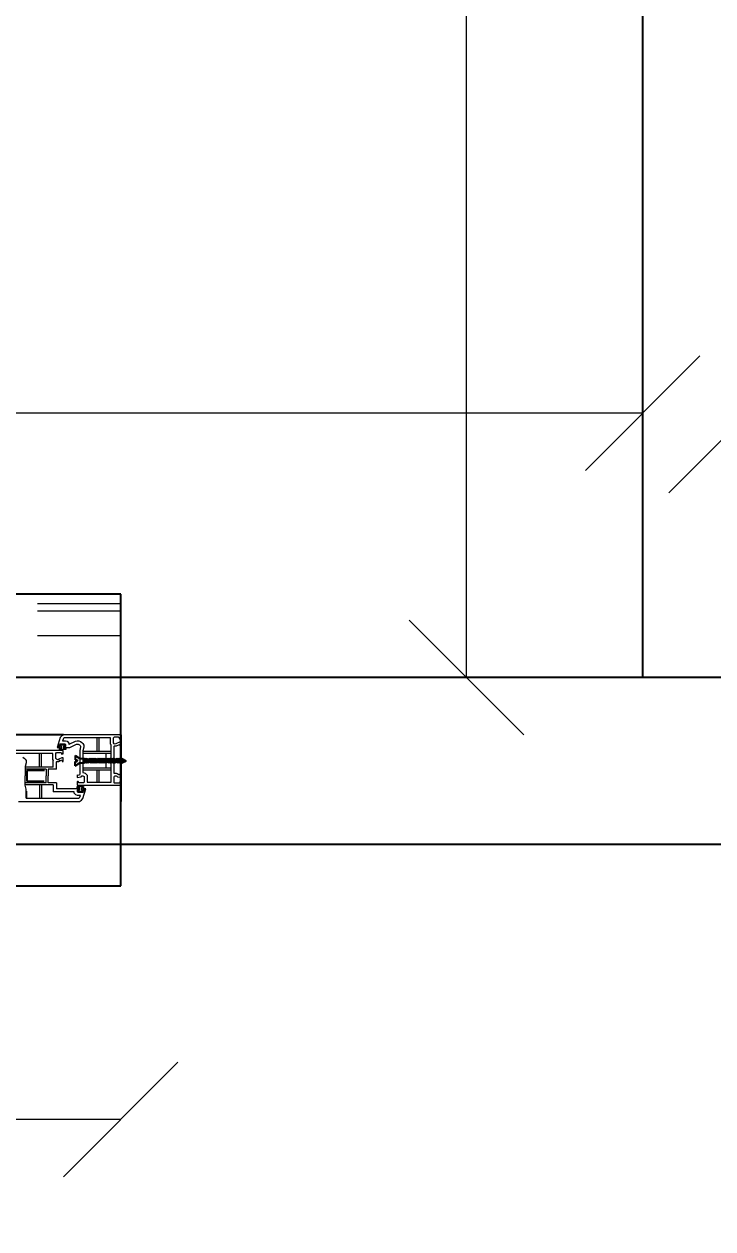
# Model space of a CAD drawing. Header units: metres. Extents: x -355 to 973, y -73 to 238.
# Drawn here: x 721.179 to 722.006, y 160.698 to 162.144 of the extents above; entities that cross this region are included whole.
import ezdxf

# ---------------------------------------------------------------- set-up
doc = ezdxf.new("R2010")
doc.units = ezdxf.units.M
doc.header["$LTSCALE"] = 3
doc.header["$MEASUREMENT"] = 0
doc.linetypes.add('202$0$HIDDEN', pattern=[0.375, 0.25, -0.125])
doc.linetypes.add('DASHED2', pattern=[0.375, 0.25, -0.125])
doc.layers.add('01B', color=10, linetype='Continuous')
doc.layers.add('5', color=2, linetype='Continuous')
doc.layers.add('05', color=21, linetype='Continuous', lineweight=5)
doc.layers.add('15', color=63, linetype='DASHED2', lineweight=15)
doc.styles.get("Standard").update_dxf_attribs({"font": 'arial.ttf'})
doc.dimstyles.new('ahmad', dxfattribs={"dimtxt": 0.2, "dimasz": 0.1375, "dimexe": 0, "dimexo": 0.0625, "dimgap": 0.09, "dimtad": 0, "dimzin": 0, "dimdsep": 46, "dimtxsty": 'Standard', "dimblk": 'OBLIQUE', "dimcen": 0.09, "dimclrd": 245, "dimclrt": 61, "dimadec": 0, "dimazin": 0, "dimtfac": 1, "dimtofl": 0, "dimtmove": 0, "dimatfit": 3, "dimldrblk": 'OBLIQUE', "dimfxl": 0, "dimfxlon": 1, "dimtolj": 1, "dimtzin": 0, "dimlwd": 13, "dimarcsym": 0})

# ---------------------------------------------------------------- blocks, each defined once
blk = doc.blocks.new('ddd')
at = {"layer": '01B', "color": 32}
for p, q in [((1657.2637, 1004.0293), (1657.2637, 1004.0793)), ((1657.2637, 1003.7293), (1657.2637, 1004.0293))]:
    blk.add_line(p, q, dxfattribs=at)
at = {"layer": '01B', "color": 143}
for p, q in [((1657.1951, 1003.9104), (1655.8322, 1003.9104)), ((1657.2637, 1003.9104), (1657.2637, 1003.8499)), ((1657.2637, 1003.9104), (1657.2637, 1003.8304)), ((1657.2091, 1003.8855), (1657.2091, 1003.8803)), ((1657.2091, 1003.8855), (1657.2144, 1003.8819)), ((1657.2091, 1003.8803), (1657.2112, 1003.8803)), ((1657.2091, 1003.8732), (1657.2091, 1003.8784)), ((1657.2091, 1003.8784), (1657.2112, 1003.8784)), ((1657.2112, 1003.8803), (1657.2112, 1003.8793)), ((1657.2112, 1003.8784), (1657.2112, 1003.8793)), ((1657.2144, 1003.8819), (1657.2202, 1003.8819)), ((1657.2202, 1003.8819), (1657.2202, 1003.8793)), ((1657.2202, 1003.8819), (1657.2223, 1003.8793)), ((1657.2202, 1003.8768), (1657.2202, 1003.8793)), ((1657.2202, 1003.8768), (1657.2223, 1003.8793)), ((1657.2214, 1003.8819), (1657.2207, 1003.8813)), ((1657.2214, 1003.8819), (1657.2235, 1003.8793)), ((1657.2214, 1003.8768), (1657.2235, 1003.8793)), ((1657.2227, 1003.8819), (1657.2219, 1003.8813)), ((1657.2227, 1003.8819), (1657.2248, 1003.8793)), ((1657.2227, 1003.8768), (1657.2248, 1003.8793)), ((1657.2239, 1003.8819), (1657.2232, 1003.8813)), ((1657.2239, 1003.8819), (1657.226, 1003.8793)), ((1657.2239, 1003.8768), (1657.226, 1003.8793)), ((1657.2251, 1003.8819), (1657.2244, 1003.8813)), ((1657.2251, 1003.8819), (1657.2273, 1003.8793)), ((1657.2251, 1003.8768), (1657.2273, 1003.8793)), ((1657.2264, 1003.8819), (1657.2257, 1003.8813)), ((1657.2264, 1003.8819), (1657.2285, 1003.8793)), ((1657.2264, 1003.8768), (1657.2285, 1003.8793)), ((1657.2276, 1003.8819), (1657.2269, 1003.8813)), ((1657.2276, 1003.8819), (1657.2298, 1003.8793)), ((1657.2276, 1003.8768), (1657.2298, 1003.8793)), ((1657.2289, 1003.8819), (1657.2282, 1003.8813)), ((1657.2289, 1003.8819), (1657.231, 1003.8793)), ((1657.2289, 1003.8768), (1657.231, 1003.8793)), ((1657.2301, 1003.8819), (1657.2294, 1003.8813)), ((1657.2301, 1003.8819), (1657.2323, 1003.8793)), ((1657.2301, 1003.8768), (1657.2323, 1003.8793)), ((1657.2314, 1003.8819), (1657.2306, 1003.8813)), ((1657.2314, 1003.8819), (1657.2335, 1003.8793)), ((1657.2314, 1003.8768), (1657.2335, 1003.8793)), ((1657.2326, 1003.8819), (1657.2319, 1003.8813)), ((1657.2326, 1003.8819), (1657.2347, 1003.8793)), ((1657.2326, 1003.8768), (1657.2347, 1003.8793)), ((1657.2339, 1003.8819), (1657.2331, 1003.8813)), ((1657.2339, 1003.8819), (1657.236, 1003.8793)), ((1657.2339, 1003.8768), (1657.236, 1003.8793)), ((1657.2351, 1003.8819), (1657.2344, 1003.8813)), ((1657.2351, 1003.8819), (1657.2372, 1003.8793)), ((1657.2351, 1003.8768), (1657.2372, 1003.8793)), ((1657.2364, 1003.8819), (1657.2356, 1003.8813)), ((1657.2364, 1003.8819), (1657.2385, 1003.8793)), ((1657.2364, 1003.8768), (1657.2385, 1003.8793)), ((1657.2376, 1003.8819), (1657.2369, 1003.8813)), ((1657.2376, 1003.8819), (1657.2397, 1003.8793)), ((1657.2376, 1003.8768), (1657.2397, 1003.8793)), ((1657.2388, 1003.8819), (1657.2381, 1003.8813)), ((1657.2388, 1003.8819), (1657.241, 1003.8793)), ((1657.2388, 1003.8768), (1657.241, 1003.8793)), ((1657.2401, 1003.8819), (1657.2394, 1003.8813)), ((1657.2401, 1003.8819), (1657.2422, 1003.8793)), ((1657.2401, 1003.8768), (1657.2422, 1003.8793)), ((1657.2413, 1003.8819), (1657.2406, 1003.8813)), ((1657.2413, 1003.8819), (1657.2435, 1003.8793)), ((1657.2413, 1003.8768), (1657.2435, 1003.8793)), ((1657.2426, 1003.8819), (1657.2419, 1003.8813)), ((1657.2426, 1003.8819), (1657.2447, 1003.8793)), ((1657.2426, 1003.8768), (1657.2447, 1003.8793)), ((1657.2438, 1003.8819), (1657.2431, 1003.8813)), ((1657.2438, 1003.8819), (1657.246, 1003.8793)), ((1657.2438, 1003.8768), (1657.246, 1003.8793)), ((1657.2451, 1003.8819), (1657.2443, 1003.8813)), ((1657.2451, 1003.8819), (1657.2472, 1003.8793)), ((1657.2451, 1003.8768), (1657.2472, 1003.8793)), ((1657.2463, 1003.8819), (1657.2456, 1003.8813)), ((1657.2463, 1003.8819), (1657.2484, 1003.8793)), ((1657.2463, 1003.8768), (1657.2484, 1003.8793)), ((1657.2476, 1003.8819), (1657.2468, 1003.8813)), ((1657.2476, 1003.8819), (1657.2497, 1003.8793)), ((1657.2476, 1003.8768), (1657.2497, 1003.8793)), ((1657.2488, 1003.8819), (1657.2481, 1003.8813)), ((1657.2488, 1003.8819), (1657.2509, 1003.8793)), ((1657.2488, 1003.8768), (1657.2509, 1003.8793)), ((1657.2501, 1003.8819), (1657.2493, 1003.8813)), ((1657.2501, 1003.8819), (1657.2522, 1003.8793)), ((1657.2501, 1003.8768), (1657.2522, 1003.8793)), ((1657.2513, 1003.8819), (1657.2506, 1003.8813)), ((1657.2513, 1003.8819), (1657.2534, 1003.8793)), ((1657.2513, 1003.8768), (1657.2534, 1003.8793)), ((1657.2525, 1003.8819), (1657.2518, 1003.8813)), ((1657.2525, 1003.8819), (1657.2547, 1003.8793)), ((1657.2525, 1003.8768), (1657.2547, 1003.8793)), ((1657.2538, 1003.8819), (1657.2531, 1003.8813)), ((1657.2538, 1003.8819), (1657.2559, 1003.8793)), ((1657.2538, 1003.8768), (1657.2559, 1003.8793)), ((1657.255, 1003.8819), (1657.2543, 1003.8813)), ((1657.255, 1003.8819), (1657.2572, 1003.8793)), ((1657.255, 1003.8768), (1657.2572, 1003.8793)), ((1657.2563, 1003.8819), (1657.2556, 1003.8813)), ((1657.2563, 1003.8819), (1657.2584, 1003.8793)), ((1657.2563, 1003.8768), (1657.2584, 1003.8793)), ((1657.2575, 1003.8819), (1657.2568, 1003.8813)), ((1657.2575, 1003.8819), (1657.2597, 1003.8793)), ((1657.2575, 1003.8768), (1657.2597, 1003.8793)), ((1657.2588, 1003.8819), (1657.258, 1003.8813)), ((1657.2588, 1003.8819), (1657.2609, 1003.8793)), ((1657.2588, 1003.8768), (1657.2609, 1003.8793)), ((1657.26, 1003.8819), (1657.2593, 1003.8813)), ((1657.26, 1003.8819), (1657.2622, 1003.8793)), ((1657.26, 1003.8768), (1657.2622, 1003.8793)), ((1657.2613, 1003.8819), (1657.2605, 1003.8813)), ((1657.2613, 1003.8819), (1657.2634, 1003.8793)), ((1657.2613, 1003.8768), (1657.2634, 1003.8793)), ((1657.2625, 1003.8819), (1657.2618, 1003.8813)), ((1657.2625, 1003.8819), (1657.2646, 1003.8793)), ((1657.2625, 1003.8768), (1657.2646, 1003.8793)), ((1657.2638, 1003.8819), (1657.263, 1003.8813)), ((1657.2638, 1003.8819), (1657.2659, 1003.8793)), ((1657.2638, 1003.8768), (1657.2659, 1003.8793)), ((1657.265, 1003.8819), (1657.2643, 1003.8813)), ((1657.265, 1003.8819), (1657.2671, 1003.8793)), ((1657.265, 1003.8819), (1657.2704, 1003.8793)), ((1657.265, 1003.8768), (1657.2671, 1003.8793)), ((1657.265, 1003.8768), (1657.2704, 1003.8793)), ((1657.1721, 1003.8676), (1657.151, 1003.8676)), ((1657.151, 1003.8676), (1657.151, 1003.8546)), ((1657.2091, 1003.8732), (1657.2144, 1003.8768)), ((1657.2144, 1003.8768), (1657.2202, 1003.8768)), ((1657.2214, 1003.8768), (1657.2207, 1003.8774)), ((1657.2227, 1003.8768), (1657.2219, 1003.8774)), ((1657.2239, 1003.8768), (1657.2232, 1003.8774)), ((1657.2251, 1003.8768), (1657.2244, 1003.8774)), ((1657.2264, 1003.8768), (1657.2257, 1003.8774)), ((1657.2276, 1003.8768), (1657.2269, 1003.8774)), ((1657.2289, 1003.8768), (1657.2282, 1003.8774)), ((1657.2301, 1003.8768), (1657.2294, 1003.8774)), ((1657.2314, 1003.8768), (1657.2306, 1003.8774)), ((1657.2326, 1003.8768), (1657.2319, 1003.8774)), ((1657.2339, 1003.8768), (1657.2331, 1003.8774)), ((1657.2351, 1003.8768), (1657.2344, 1003.8774)), ((1657.2364, 1003.8768), (1657.2356, 1003.8774)), ((1657.2376, 1003.8768), (1657.2369, 1003.8774)), ((1657.2388, 1003.8768), (1657.2381, 1003.8774)), ((1657.2401, 1003.8768), (1657.2394, 1003.8774)), ((1657.2413, 1003.8768), (1657.2406, 1003.8774)), ((1657.2426, 1003.8768), (1657.2419, 1003.8774)), ((1657.2438, 1003.8768), (1657.2431, 1003.8774)), ((1657.2451, 1003.8768), (1657.2443, 1003.8774)), ((1657.2463, 1003.8768), (1657.2456, 1003.8774)), ((1657.2476, 1003.8768), (1657.2468, 1003.8774)), ((1657.2488, 1003.8768), (1657.2481, 1003.8774)), ((1657.2501, 1003.8768), (1657.2493, 1003.8774)), ((1657.2513, 1003.8768), (1657.2506, 1003.8774)), ((1657.2525, 1003.8768), (1657.2518, 1003.8774)), ((1657.2538, 1003.8768), (1657.2531, 1003.8774)), ((1657.255, 1003.8768), (1657.2543, 1003.8774)), ((1657.2563, 1003.8768), (1657.2556, 1003.8774)), ((1657.2575, 1003.8768), (1657.2568, 1003.8774)), ((1657.2588, 1003.8768), (1657.258, 1003.8774)), ((1657.26, 1003.8768), (1657.2593, 1003.8774)), ((1657.2613, 1003.8768), (1657.2605, 1003.8774)), ((1657.2625, 1003.8768), (1657.2618, 1003.8774)), ((1657.2638, 1003.8768), (1657.263, 1003.8774)), ((1657.265, 1003.8768), (1657.2643, 1003.8774)), ((1657.151, 1003.8546), (1657.1718, 1003.8546)), ((1657.1499, 1003.8427), (1657.1499, 1003.8342))]:
    blk.add_line(p, q, dxfattribs=at)
at = {"layer": '05', "color": 143}
for p, q in [((1657.1924, 1003.9087), (1657.1911, 1003.907)), ((1657.1951, 1003.9104), (1657.1924, 1003.9087)), ((1657.2637, 1003.9104), (1657.1951, 1003.9104)), ((1657.2551, 1003.9067), (1657.2557, 1003.9077)), ((1657.2557, 1003.9077), (1657.2563, 1003.9078)), ((1657.2563, 1003.9078), (1657.2606, 1003.9078)), ((1657.2606, 1003.9078), (1657.2617, 1003.9073)), ((1657.2617, 1003.9073), (1657.2617, 1003.9063)), ((1657.2637, 1003.9064), (1657.2637, 1003.9104)), ((1657.1911, 1003.907), (1657.1872, 1003.8953)), ((1657.1872, 1003.8953), (1657.1911, 1003.8953)), ((1657.1895, 1003.8966), (1657.1902, 1003.8989)), ((1657.1896, 1003.8962), (1657.1895, 1003.8966)), ((1657.1899, 1003.8958), (1657.1896, 1003.8962)), ((1657.1904, 1003.8957), (1657.1899, 1003.8958)), ((1657.19, 1003.8929), (1657.19, 1003.894)), ((1657.1977, 1003.8929), (1657.19, 1003.8929)), ((1657.1902, 1003.8989), (1657.1905, 1003.8993)), ((1657.1911, 1003.8957), (1657.1904, 1003.8957)), ((1657.1905, 1003.8993), (1657.1908, 1003.8995)), ((1657.1908, 1003.8995), (1657.1965, 1003.8995)), ((1657.1911, 1003.8953), (1657.1911, 1003.8957)), ((1657.1945, 1003.9052), (1657.1939, 1003.9033)), ((1657.1939, 1003.9033), (1657.1973, 1003.9033)), ((1657.195, 1003.9058), (1657.1945, 1003.9052)), ((1657.1962, 1003.9066), (1657.195, 1003.9058)), ((1657.196, 1003.8958), (1657.1957, 1003.8955)), ((1657.1957, 1003.8955), (1657.1957, 1003.8953)), ((1657.1957, 1003.8953), (1657.1961, 1003.8951)), ((1657.1974, 1003.8964), (1657.196, 1003.8958)), ((1657.1961, 1003.8951), (1657.2025, 1003.8951)), ((1657.2513, 1003.9066), (1657.1962, 1003.9066)), ((1657.1965, 1003.8995), (1657.197, 1003.8993)), ((1657.197, 1003.8993), (1657.1974, 1003.8989)), ((1657.1973, 1003.9033), (1657.1992, 1003.9026)), ((1657.1974, 1003.8989), (1657.1974, 1003.8964)), ((1657.1977, 1003.8939), (1657.1977, 1003.8929)), ((1657.1992, 1003.9026), (1657.2012, 1003.9005)), ((1657.2012, 1003.9005), (1657.2012, 1003.899)), ((1657.2012, 1003.899), (1657.2017, 1003.899)), ((1657.2017, 1003.899), (1657.2093, 1003.9027)), ((1657.2025, 1003.8951), (1657.2106, 1003.899)), ((1657.2093, 1003.9027), (1657.2113, 1003.9031)), ((1657.2106, 1003.899), (1657.2116, 1003.8993)), ((1657.2113, 1003.9031), (1657.2133, 1003.903)), ((1657.2116, 1003.8993), (1657.2126, 1003.8992)), ((1657.2126, 1003.8992), (1657.2135, 1003.8989)), ((1657.2133, 1003.903), (1657.2152, 1003.9024)), ((1657.2135, 1003.8989), (1657.2143, 1003.8983)), ((1657.2143, 1003.8983), (1657.2149, 1003.8976)), ((1657.2154, 1003.8958), (1657.2144, 1003.8914)), ((1657.2149, 1003.8976), (1657.2154, 1003.8969)), ((1657.2152, 1003.9024), (1657.217, 1003.9011)), ((1657.2154, 1003.8969), (1657.2154, 1003.8958)), ((1657.217, 1003.9011), (1657.218, 1003.8999)), ((1657.218, 1003.8999), (1657.2192, 1003.898)), ((1657.2192, 1003.8954), (1657.2182, 1003.891)), ((1657.2192, 1003.898), (1657.2192, 1003.8954)), ((1657.2352, 1003.8904), (1657.2352, 1003.9066)), ((1657.2377, 1003.8904), (1657.2377, 1003.9066)), ((1657.2513, 1003.8993), (1657.2513, 1003.9066)), ((1657.2521, 1003.8982), (1657.2513, 1003.8993)), ((1657.252, 1003.8979), (1657.2521, 1003.8982)), ((1657.252, 1003.8755), (1657.252, 1003.8979)), ((1657.2551, 1003.9006), (1657.2551, 1003.9067)), ((1657.2558, 1003.8997), (1657.2551, 1003.9006)), ((1657.2571, 1003.8991), (1657.2558, 1003.8997)), ((1657.2558, 1003.8967), (1657.2561, 1003.8971)), ((1657.2558, 1003.8755), (1657.2558, 1003.8967)), ((1657.2561, 1003.8971), (1657.2572, 1003.8971)), ((1657.2584, 1003.8999), (1657.2571, 1003.8991)), ((1657.2572, 1003.8971), (1657.2584, 1003.8971)), ((1657.2623, 1003.9014), (1657.2584, 1003.8999)), ((1657.2584, 1003.8971), (1657.2622, 1003.8989)), ((1657.2617, 1003.9063), (1657.2623, 1003.9057)), ((1657.2622, 1003.8989), (1657.2626, 1003.8984)), ((1657.2623, 1003.9057), (1657.2637, 1003.9064)), ((1657.2637, 1003.9013), (1657.2623, 1003.9014)), ((1657.2626, 1003.8984), (1657.2627, 1003.8971)), ((1657.2627, 1003.8971), (1657.2633, 1003.897)), ((1657.2633, 1003.897), (1657.2637, 1003.8972)), ((1657.2637, 1003.8972), (1657.2637, 1003.9013)), ((1657.166, 1003.8717), (1657.166, 1003.8879)), ((1657.1685, 1003.8717), (1657.1685, 1003.8879)), ((1657.2144, 1003.8914), (1657.2144, 1003.8833)), ((1657.2144, 1003.8833), (1657.2144, 1003.8632)), ((1657.2182, 1003.891), (1657.2182, 1003.8833)), ((1657.252, 1003.8904), (1657.2182, 1003.8904)), ((1657.252, 1003.8878), (1657.2182, 1003.8878)), ((1657.2182, 1003.8833), (1657.2182, 1003.865)), ((1657.2457, 1003.8878), (1657.2457, 1003.8709)), ((1657.1827, 1003.8717), (1657.149, 1003.8717)), ((1657.1739, 1003.8691), (1657.149, 1003.8691)), ((1657.1739, 1003.8691), (1657.1739, 1003.861)), ((1657.1866, 1003.8691), (1657.1764, 1003.8691)), ((1657.1764, 1003.8691), (1657.1764, 1003.861)), ((1657.2182, 1003.8709), (1657.252, 1003.8709)), ((1657.2182, 1003.8683), (1657.252, 1003.8683)), ((1657.2182, 1003.865), (1657.2186, 1003.865)), ((1657.2186, 1003.865), (1657.221, 1003.8643)), ((1657.221, 1003.8643), (1657.2235, 1003.862)), ((1657.2352, 1003.8537), (1657.2352, 1003.8683)), ((1657.2377, 1003.8537), (1657.2377, 1003.8683)), ((1657.252, 1003.8612), (1657.252, 1003.8755)), ((1657.2558, 1003.864), (1657.2558, 1003.8755)), ((1657.2586, 1003.864), (1657.2558, 1003.864)), ((1657.2593, 1003.8635), (1657.2586, 1003.864)), ((1657.149, 1003.8567), (1657.149, 1003.861)), ((1657.149, 1003.8498), (1657.149, 1003.8567)), ((1657.1739, 1003.8529), (1657.149, 1003.8529)), ((1657.1827, 1003.8504), (1657.149, 1003.8504)), ((1657.15, 1003.8453), (1657.149, 1003.8498)), ((1657.166, 1003.8504), (1657.166, 1003.8342)), ((1657.1685, 1003.8504), (1657.1685, 1003.8342)), ((1657.1739, 1003.8529), (1657.1739, 1003.861)), ((1657.1764, 1003.8529), (1657.1764, 1003.861)), ((1657.1866, 1003.8529), (1657.1764, 1003.8529)), ((1657.1827, 1003.8504), (1657.1827, 1003.8418)), ((1657.1866, 1003.8529), (1657.1866, 1003.8456)), ((1657.2119, 1003.862), (1657.2113, 1003.8624)), ((1657.2113, 1003.8624), (1657.2113, 1003.8596)), ((1657.2113, 1003.8596), (1657.2119, 1003.8591)), ((1657.2117, 1003.8544), (1657.2114, 1003.8541)), ((1657.2114, 1003.8541), (1657.2114, 1003.8499)), ((1657.2114, 1003.8499), (1657.2637, 1003.8499)), ((1657.2126, 1003.8544), (1657.2117, 1003.8544)), ((1657.2127, 1003.8614), (1657.2119, 1003.862)), ((1657.2119, 1003.8591), (1657.216, 1003.8598)), ((1657.2129, 1003.8541), (1657.2126, 1003.8544)), ((1657.2135, 1003.8619), (1657.2127, 1003.8614)), ((1657.2129, 1003.8535), (1657.2129, 1003.8541)), ((1657.2131, 1003.8529), (1657.2129, 1003.8535)), ((1657.2135, 1003.8527), (1657.2131, 1003.8529)), ((1657.2141, 1003.8625), (1657.2135, 1003.8619)), ((1657.219, 1003.8527), (1657.2135, 1003.8527)), ((1657.2144, 1003.8632), (1657.2141, 1003.8625)), ((1657.216, 1003.8598), (1657.2171, 1003.8611)), ((1657.2171, 1003.8611), (1657.2181, 1003.8611)), ((1657.2181, 1003.8611), (1657.2191, 1003.8609)), ((1657.2195, 1003.8531), (1657.219, 1003.8527)), ((1657.2191, 1003.8609), (1657.2197, 1003.8603)), ((1657.2197, 1003.8537), (1657.2195, 1003.8531)), ((1657.2197, 1003.8603), (1657.2197, 1003.8537)), ((1657.2235, 1003.862), (1657.2235, 1003.8537)), ((1657.2235, 1003.8537), (1657.252, 1003.8537)), ((1657.252, 1003.8537), (1657.252, 1003.8612)), ((1657.2558, 1003.8601), (1657.2562, 1003.8609)), ((1657.2558, 1003.8529), (1657.2558, 1003.8601)), ((1657.2563, 1003.8525), (1657.2558, 1003.8529)), ((1657.2562, 1003.8609), (1657.257, 1003.8613)), ((1657.2616, 1003.8525), (1657.2563, 1003.8525)), ((1657.257, 1003.8613), (1657.2582, 1003.8612)), ((1657.2582, 1003.8612), (1657.2589, 1003.8606)), ((1657.2589, 1003.8606), (1657.2596, 1003.8599)), ((1657.2612, 1003.8623), (1657.2593, 1003.8635)), ((1657.2596, 1003.8599), (1657.263, 1003.8594)), ((1657.2622, 1003.8623), (1657.2612, 1003.8623)), ((1657.2624, 1003.8533), (1657.2616, 1003.8525)), ((1657.2628, 1003.8638), (1657.2622, 1003.8623)), ((1657.2631, 1003.8544), (1657.2624, 1003.8543)), ((1657.2624, 1003.8543), (1657.2624, 1003.8533)), ((1657.2631, 1003.8638), (1657.2628, 1003.8638)), ((1657.263, 1003.8594), (1657.2637, 1003.8599)), ((1657.2637, 1003.8637), (1657.2631, 1003.8638)), ((1657.2637, 1003.8541), (1657.2631, 1003.8544)), ((1657.2637, 1003.8599), (1657.2637, 1003.8637)), ((1657.2637, 1003.8637), (1657.2637, 1003.8637)), ((1657.2637, 1003.8499), (1657.2637, 1003.8541)), ((1657.1499, 1003.8427), (1657.15, 1003.8453)), ((1657.2079, 1003.8418), (1657.1827, 1003.8418)), ((1657.213, 1003.8456), (1657.1866, 1003.8456)), ((1657.2079, 1003.8403), (1657.2079, 1003.8418)), ((1657.2099, 1003.8382), (1657.2079, 1003.8403)), ((1657.2119, 1003.8374), (1657.2099, 1003.8382)), ((1657.2114, 1003.8469), (1657.2114, 1003.8483)), ((1657.2114, 1003.8483), (1657.2191, 1003.8483)), ((1657.2117, 1003.8444), (1657.2131, 1003.845)), ((1657.2117, 1003.8418), (1657.2117, 1003.8444)), ((1657.2121, 1003.8414), (1657.2117, 1003.8418)), ((1657.2152, 1003.8374), (1657.2119, 1003.8374)), ((1657.2126, 1003.8412), (1657.2121, 1003.8414)), ((1657.2183, 1003.8412), (1657.2126, 1003.8412)), ((1657.2129, 1003.8342), (1657.2141, 1003.835)), ((1657.2134, 1003.8454), (1657.213, 1003.8456)), ((1657.2131, 1003.845), (1657.2134, 1003.8452)), ((1657.2134, 1003.8452), (1657.2134, 1003.8454)), ((1657.2141, 1003.835), (1657.2146, 1003.8356)), ((1657.2146, 1003.8356), (1657.2152, 1003.8374)), ((1657.218, 1003.8338), (1657.2219, 1003.8455)), ((1657.2219, 1003.8455), (1657.218, 1003.8455)), ((1657.218, 1003.8455), (1657.218, 1003.8451)), ((1657.218, 1003.8451), (1657.2187, 1003.8451)), ((1657.2186, 1003.8415), (1657.2183, 1003.8412)), ((1657.219, 1003.8419), (1657.2186, 1003.8415)), ((1657.2187, 1003.8451), (1657.2192, 1003.845)), ((1657.2196, 1003.8441), (1657.219, 1003.8419)), ((1657.2191, 1003.8483), (1657.2191, 1003.8467)), ((1657.2192, 1003.845), (1657.2195, 1003.8445)), ((1657.2195, 1003.8445), (1657.2196, 1003.8441)), ((1657.1407, 1003.8304), (1657.214, 1003.8304)), ((1657.1499, 1003.8342), (1657.2129, 1003.8342)), ((1657.214, 1003.8304), (1657.2167, 1003.8321)), ((1657.2167, 1003.8321), (1657.218, 1003.8338))]:
    blk.add_line(p, q, dxfattribs=at)
for points in [[(1657.19, 1003.894), (1657.1924, 1003.894), (1657.1924, 1003.8969), (1657.1909, 1003.8969), (1657.1913, 1003.8982), (1657.1961, 1003.8982), (1657.1961, 1003.8972), (1657.1953, 1003.8969), (1657.1944, 1003.8961), (1657.1944, 1003.8945), (1657.1958, 1003.8939), (1657.1977, 1003.8939)], [(1657.1944, 1003.8917), (1657.1259, 1003.8917)], [(1657.1827, 1003.8717), (1657.1827, 1003.8792), (1657.1829, 1003.8795), (1657.1821, 1003.8806), (1657.1821, 1003.8879), (1657.127, 1003.8879)], [(1657.1459, 1003.8837), (1657.1478, 1003.8825), (1657.1488, 1003.8812), (1657.1499, 1003.8794), (1657.15, 1003.8768), (1657.149, 1003.8723), (1657.149, 1003.8654), (1657.149, 1003.861)], [(1657.1866, 1003.8691), (1657.1866, 1003.878), (1657.1869, 1003.8784), (1657.188, 1003.8784), (1657.1892, 1003.8784), (1657.1929, 1003.8802), (1657.1934, 1003.8797), (1657.1935, 1003.8785), (1657.1941, 1003.8783), (1657.1944, 1003.8785), (1657.1944, 1003.8826), (1657.193, 1003.8828), (1657.1892, 1003.8813), (1657.1879, 1003.8805), (1657.1866, 1003.881), (1657.1859, 1003.8819), (1657.1859, 1003.888), (1657.1865, 1003.889), (1657.1871, 1003.8891), (1657.1914, 1003.8891), (1657.1925, 1003.8887), (1657.1925, 1003.8876), (1657.193, 1003.8871), (1657.1944, 1003.8877), (1657.1944, 1003.8917)], [(1657.2191, 1003.8467), (1657.2167, 1003.8467), (1657.2167, 1003.8438), (1657.2182, 1003.8438), (1657.2178, 1003.8425), (1657.213, 1003.8425), (1657.213, 1003.8435), (1657.2138, 1003.8439), (1657.2147, 1003.8446), (1657.2147, 1003.8462), (1657.2133, 1003.8469), (1657.2114, 1003.8469)]]:
    blk.add_lwpolyline(points, dxfattribs=at)
blk.add_lwpolyline([(1657.1898, 1003.8801), (1657.1894, 1003.8799), (1657.1903, 1003.8803)], close=True, dxfattribs=at)
at = {"layer": '15'}
for p, q in [((1657.2637, 1003.9793), (1655.7637, 1003.9793)), ((1655.7637, 1003.7793), (1657.2637, 1003.7793))]:
    blk.add_line(p, q, dxfattribs=at)
at = {"layer": '5', "color": 32}
for p, q in [((1657.2637, 1004.0793), (1655.7637, 1004.0793)), ((1655.7637, 1003.7293), (1657.2637, 1003.7293))]:
    blk.add_line(p, q, dxfattribs=at)
at = {"layer": '5', "color": 5, "linetype": '202$0$HIDDEN', "lineweight": 5, "ltscale": 0.1}
for p, q in [((1657.2637, 1004.0678), (1655.7637, 1004.0678)), ((1657.2637, 1004.059), (1655.7637, 1004.059)), ((1657.2637, 1004.0293), (1655.7637, 1004.0293))]:
    blk.add_line(p, q, dxfattribs=at)
blk = doc.blocks.new('_Oblique')
at = {"color": 0, "linetype": 'ByBlock', "lineweight": -2}
blk.add_line((-0.5, -0.5), (0.5, 0.5), dxfattribs=at)
blk = doc.blocks.new('*D299')
at = {"color": 245, "lineweight": 13, "transparency": 16777216}
for p, q in [((722.022, 161.6505), (723.0448, 161.6505)), ((724.772, 161.6505), (723.7492, 161.6505))]:
    blk.add_line(p, q, dxfattribs=at)
at = {"layer": 'Defpoints', "color": 0, "transparency": 16777216}
for p in [(722.022, 161.6505), (722.022, 161.3603), (724.772, 161.3603)]:
    blk.add_point(p, dxfattribs=at)
at = {"color": 245, "lineweight": 13, "transparency": 16777216, "xscale": 0.1375, "yscale": 0.1375, "zscale": 0.1375, "rotation": 180}
blk.add_blockref('_Oblique', (722.022, 161.6505), dxfattribs=at)
at = {"color": 245, "lineweight": 13, "transparency": 16777216, "xscale": 0.1375, "yscale": 0.1375, "zscale": 0.1375}
blk.add_blockref('_Oblique', (724.772, 161.6505), dxfattribs=at)
at = {"color": 61, "transparency": 16777216, "insert": (723.397, 161.6505), "char_height": 0.2, "attachment_point": 5}
blk.add_mtext('\\A1;2.75', dxfattribs=at)
blk = doc.blocks.new('*D301')
at = {"color": 245, "lineweight": 13, "transparency": 16777216}
for p, q in [((719.1408, 161.6774), (720.1797, 161.6774)), ((721.922, 161.6774), (720.883, 161.6774))]:
    blk.add_line(p, q, dxfattribs=at)
at = {"layer": 'Defpoints', "color": 0, "transparency": 16777216}
for p in [(719.1408, 164.7609), (721.922, 164.7609), (721.922, 161.6774)]:
    blk.add_point(p, dxfattribs=at)
at = {"color": 245, "lineweight": 13, "transparency": 16777216, "xscale": 0.1375, "yscale": 0.1375, "zscale": 0.1375, "rotation": 180}
blk.add_blockref('_Oblique', (719.1408, 161.6774), dxfattribs=at)
at = {"color": 245, "lineweight": 13, "transparency": 16777216, "xscale": 0.1375, "yscale": 0.1375, "zscale": 0.1375}
blk.add_blockref('_Oblique', (721.922, 161.6774), dxfattribs=at)
at = {"color": 61, "transparency": 16777216, "insert": (720.5314, 161.6774), "char_height": 0.2, "attachment_point": 5}
blk.add_mtext('\\A1;2.78', dxfattribs=at)
blk = doc.blocks.new('*D302')
at = {"color": 245, "lineweight": 13, "transparency": 16777216}
for p, q in [((721.7103, 164.7603), (721.7103, 163.4097)), ((721.7103, 161.3603), (721.7103, 162.711))]:
    blk.add_line(p, q, dxfattribs=at)
at = {"layer": 'Defpoints', "color": 0, "transparency": 16777216}
for p in [(721.922, 164.7603), (721.7103, 161.3603), (721.922, 161.3603)]:
    blk.add_point(p, dxfattribs=at)
at = {"color": 245, "lineweight": 13, "transparency": 16777216, "xscale": 0.1375, "yscale": 0.1375, "zscale": 0.1375}
for p, rotation in [((721.7103, 164.7603), 90), ((721.7103, 161.3603), 270)]:
    blk.add_blockref('_Oblique', p, dxfattribs=dict(at, rotation=rotation))
at = {"color": 61, "transparency": 16777216, "insert": (721.7103, 163.0603), "char_height": 0.2, "attachment_point": 5, "rotation": 90}
blk.add_mtext('\\A1;3.40', dxfattribs=at)
blk = doc.blocks.new('*D314')
at = {"color": 245, "lineweight": 13, "transparency": 16777216}
for p, q in [((719.7948, 160.8296), (720.2048, 160.8296)), ((721.2948, 160.8296), (720.8848, 160.8296))]:
    blk.add_line(p, q, dxfattribs=at)
at = {"layer": 'Defpoints', "color": 0, "transparency": 16777216}
for p in [(719.7948, 161.1103), (721.2948, 161.1103), (721.2948, 160.8296)]:
    blk.add_point(p, dxfattribs=at)
at = {"color": 245, "lineweight": 13, "transparency": 16777216, "xscale": 0.1375, "yscale": 0.1375, "zscale": 0.1375, "rotation": 180}
blk.add_blockref('_Oblique', (719.7948, 160.8296), dxfattribs=at)
at = {"color": 245, "lineweight": 13, "transparency": 16777216, "xscale": 0.1375, "yscale": 0.1375, "zscale": 0.1375}
blk.add_blockref('_Oblique', (721.2948, 160.8296), dxfattribs=at)
at = {"color": 61, "transparency": 16777216, "insert": (720.5448, 160.8296), "char_height": 0.2, "attachment_point": 5}
blk.add_mtext('\\A1;1.50', dxfattribs=at)

msp = doc.modelspace()

# ---------------------------------------------------------------- linework, layer by layer
for p, q in [((721.922, 161.3603), (721.922, 164.8603)), ((728.872, 161.3603), (719.3408, 161.3603)), ((718.9408, 161.1603), (731.8178, 161.1603))]:
    msp.add_line(p, q)

# ---------------------------------------------------------------- block references
at = {"layer": '05'}
msp.add_blockref('ddd', (-935.9688, -842.619), dxfattribs=at)

# ---------------------------------------------------------------- dimensions: what is measured, and where the dimension line sits
dim = msp.add_linear_dim(base=(721.7103, 161.3603), p1=(721.922, 164.7603), p2=(721.922, 161.3603), angle=90, dimstyle='ahmad')
dim.commit()
dim.dimension.update_dxf_attribs({"geometry": '*D302', "text_midpoint": (721.7103, 163.0603)})
for base, p1, p2, picture, middle in [((721.922, 161.6774), (719.1408, 164.7609), (721.922, 164.7609), '*D301', (720.5314, 161.6774)), ((722.022, 161.6505), (724.772, 161.3603), (722.022, 161.3603), '*D299', (723.397, 161.6505)), ((721.2948, 160.8296), (719.7948, 161.1103), (721.2948, 161.1103), '*D314', (720.5448, 160.8296))]:
    dim = msp.add_linear_dim(base=base, p1=p1, p2=p2, dimstyle='ahmad')
    dim.commit()
    dim.dimension.update_dxf_attribs({"geometry": picture, "text_midpoint": middle})

doc.saveas('drawing.dxf')
